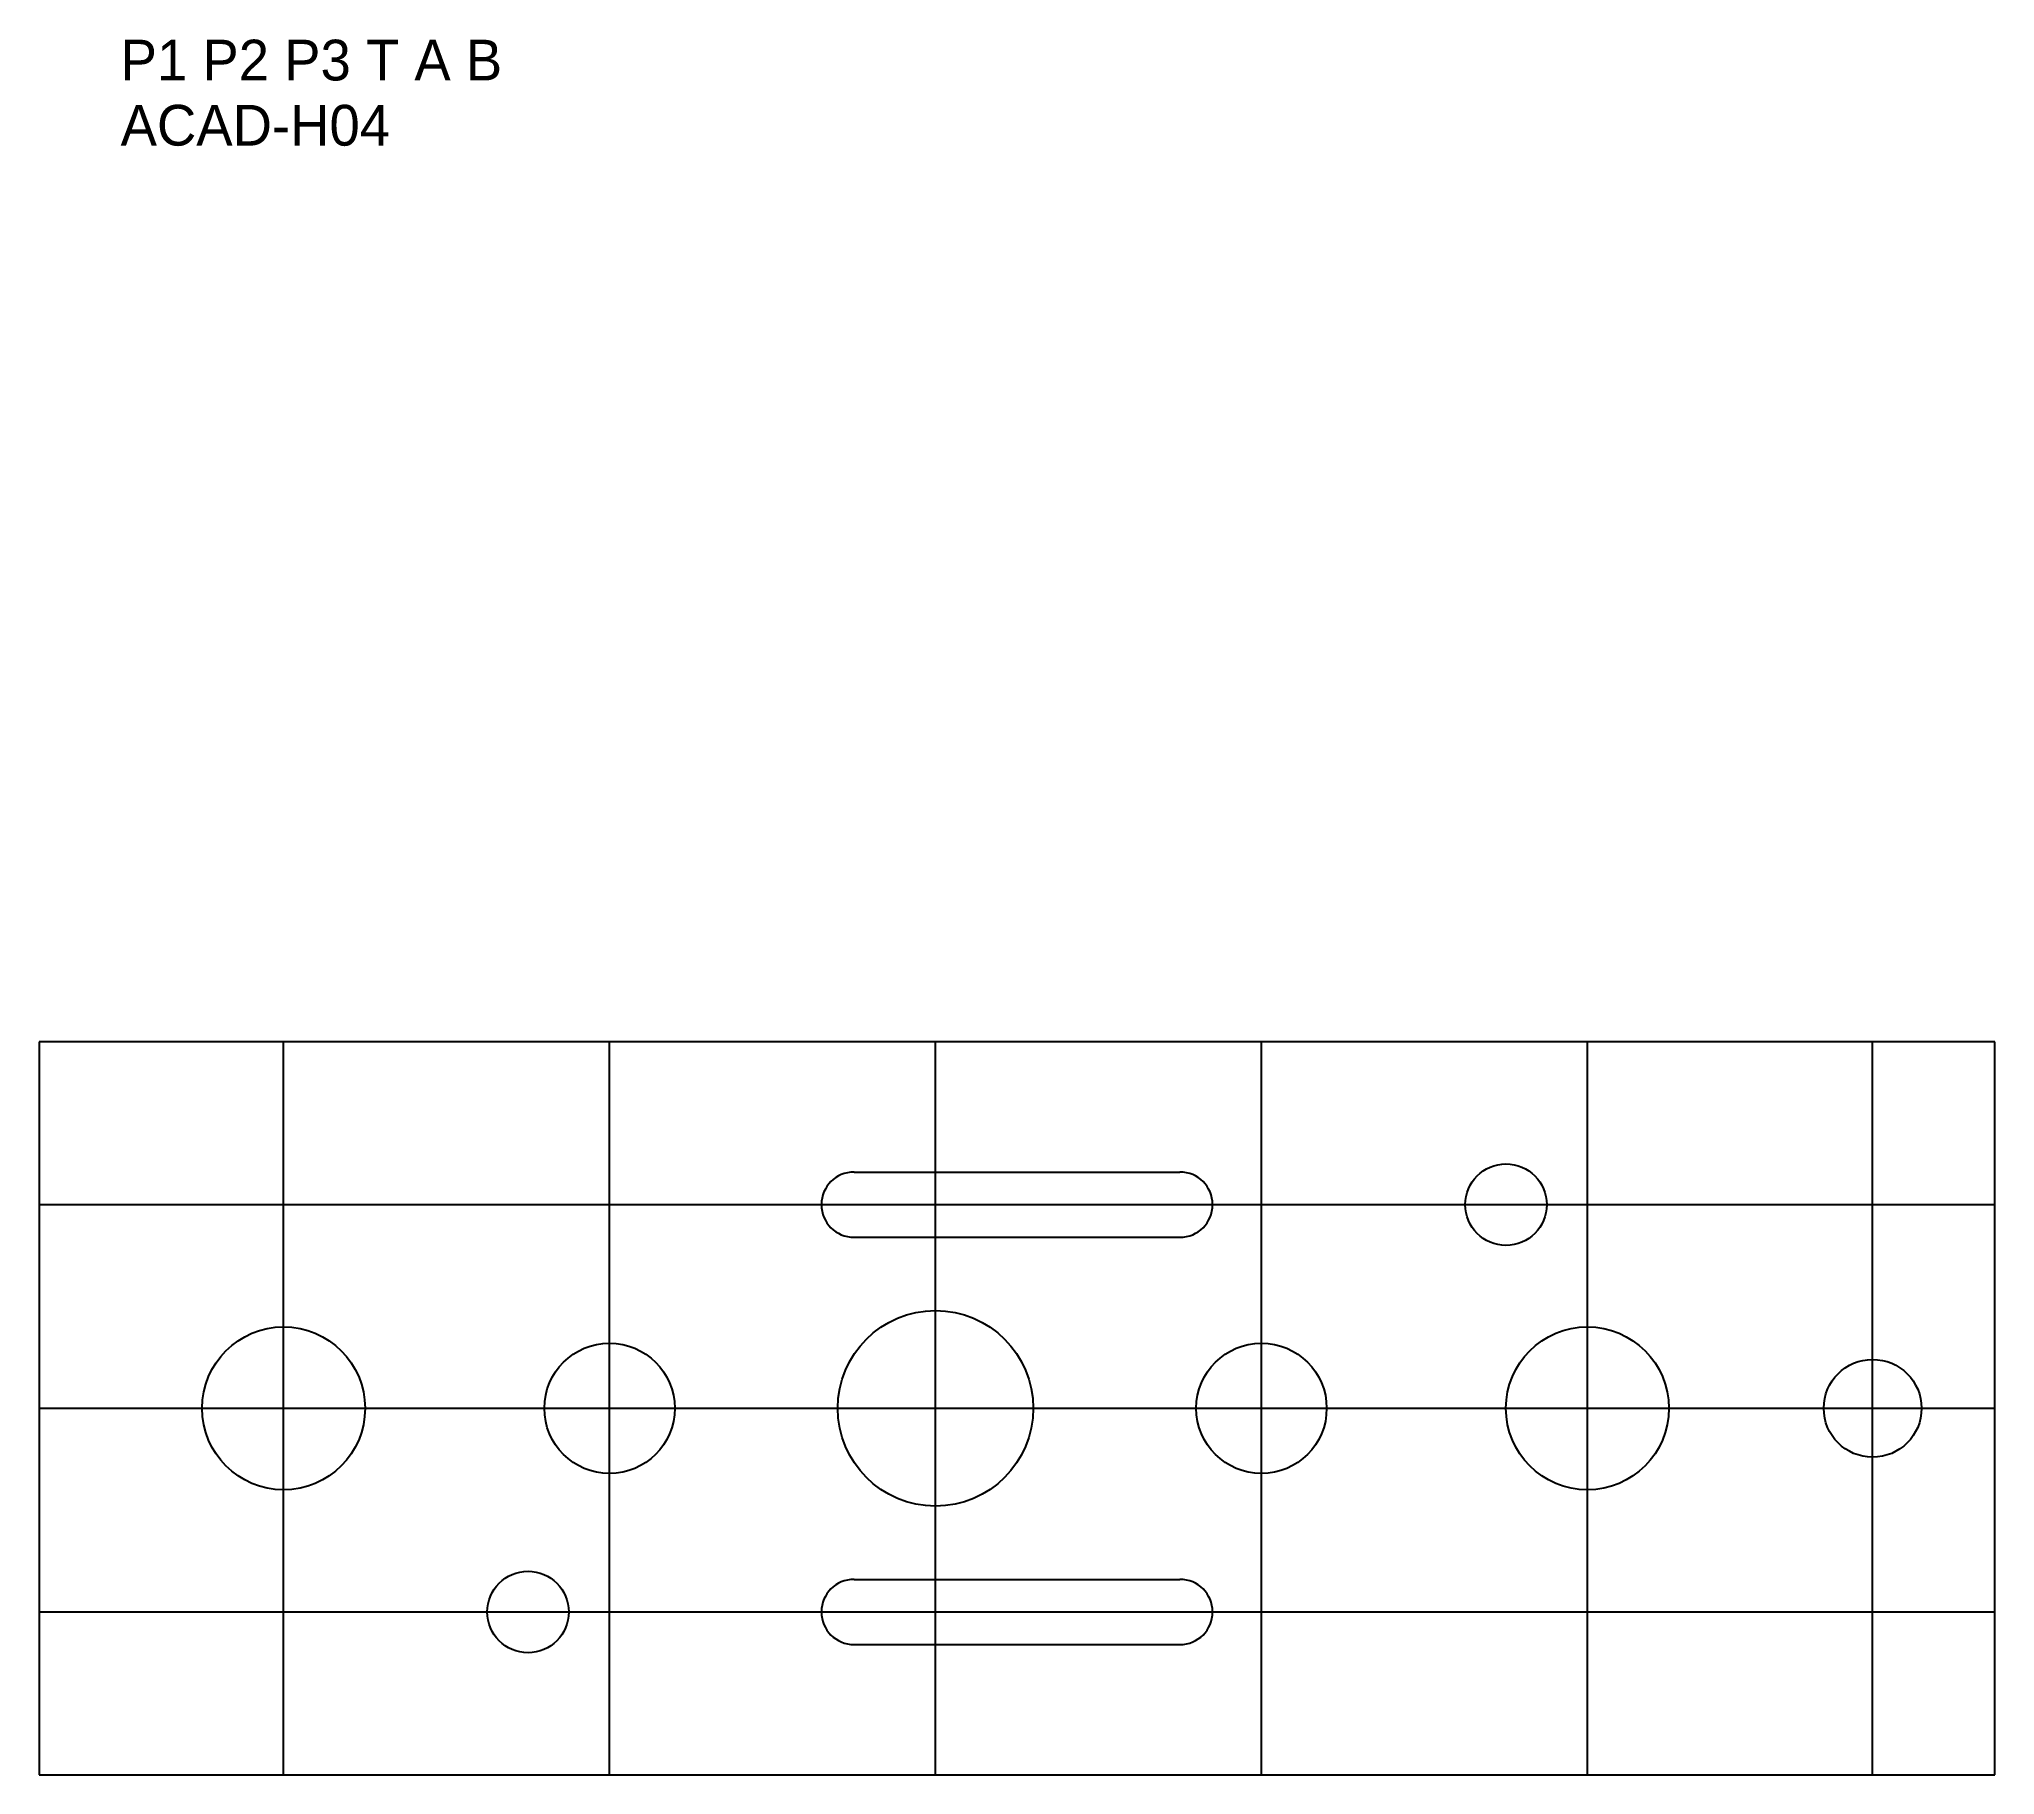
# Model space of a CAD drawing. Header units: millimetres. Extents: x 0 to 240, y 0 to 213.
import ezdxf

# ---------------------------------------------------------------- set-up
doc = ezdxf.new("R2010")
doc.units = ezdxf.units.MM
for name, color, linetype in [('ANNOTATION', 3, 'Continuous'), ('CENTER', 4, 'Continuous'), ('CHANNEL', 140, 'Continuous'), ('CUTOUT', 1, 'Continuous'), ('OUTLINE', 7, 'Continuous'), ('PORT', 5, 'Continuous')]:
    doc.layers.add(name, color=color, linetype=linetype)

msp = doc.modelspace()

# ---------------------------------------------------------------- linework, layer by layer
at = {"layer": 'CENTER'}
for p, q in [((30, 0), (30, 90)), ((70, 0), (70, 90)), ((110, 0), (110, 90)), ((150, 0), (150, 90)), ((190, 0), (190, 90)), ((225, 0), (225, 90)), ((0, 70), (240, 70)), ((0, 45), (240, 45)), ((0, 20), (240, 20))]:
    msp.add_line(p, q, dxfattribs=at)
at = {"layer": 'CHANNEL'}
for p, q in [((30, 70), (225, 70)), ((70, 20), (70, 70)), ((150, 20), (150, 70)), ((190, 20), (190, 70)), ((30, 45), (225, 45)), ((30, 20), (225, 20))]:
    msp.add_line(p, q, dxfattribs=at)
at = {"layer": 'CUTOUT'}
for p, q in [((100, 74), (140, 74)), ((100, 66), (140, 66)), ((100, 24), (140, 24)), ((100, 16), (140, 16))]:
    msp.add_line(p, q, dxfattribs=at)
for centre, start, end in [((100, 70), 90, 270), ((140, 70), 270, 90), ((100, 20), 90, 270), ((140, 20), 270, 90)]:
    msp.add_arc(centre, 4, start, end, dxfattribs=at)
at = {"layer": 'OUTLINE'}
for p, q in [((240, 90), (0, 90)), ((0, 90), (0, 0)), ((240, 0), (240, 90)), ((0, 0), (240, 0))]:
    msp.add_line(p, q, dxfattribs=at)
at = {"layer": 'PORT'}
for centre, radius in [((180, 70), 5), ((110, 45), 12), ((30, 45), 10), ((70, 45), 8), ((150, 45), 8), ((190, 45), 10), ((225, 45), 6), ((60, 20), 5)]:
    msp.add_circle(centre, radius, dxfattribs=at)

# ---------------------------------------------------------------- texts
at = {"layer": 'ANNOTATION'}
for s, p in [('P1 P2 P3 T A B', (10, 208)), ('ACAD-H04', (10, 200))]:
    msp.add_text(s, height=5, dxfattribs=at).set_placement(p)

doc.saveas('drawing.dxf')
